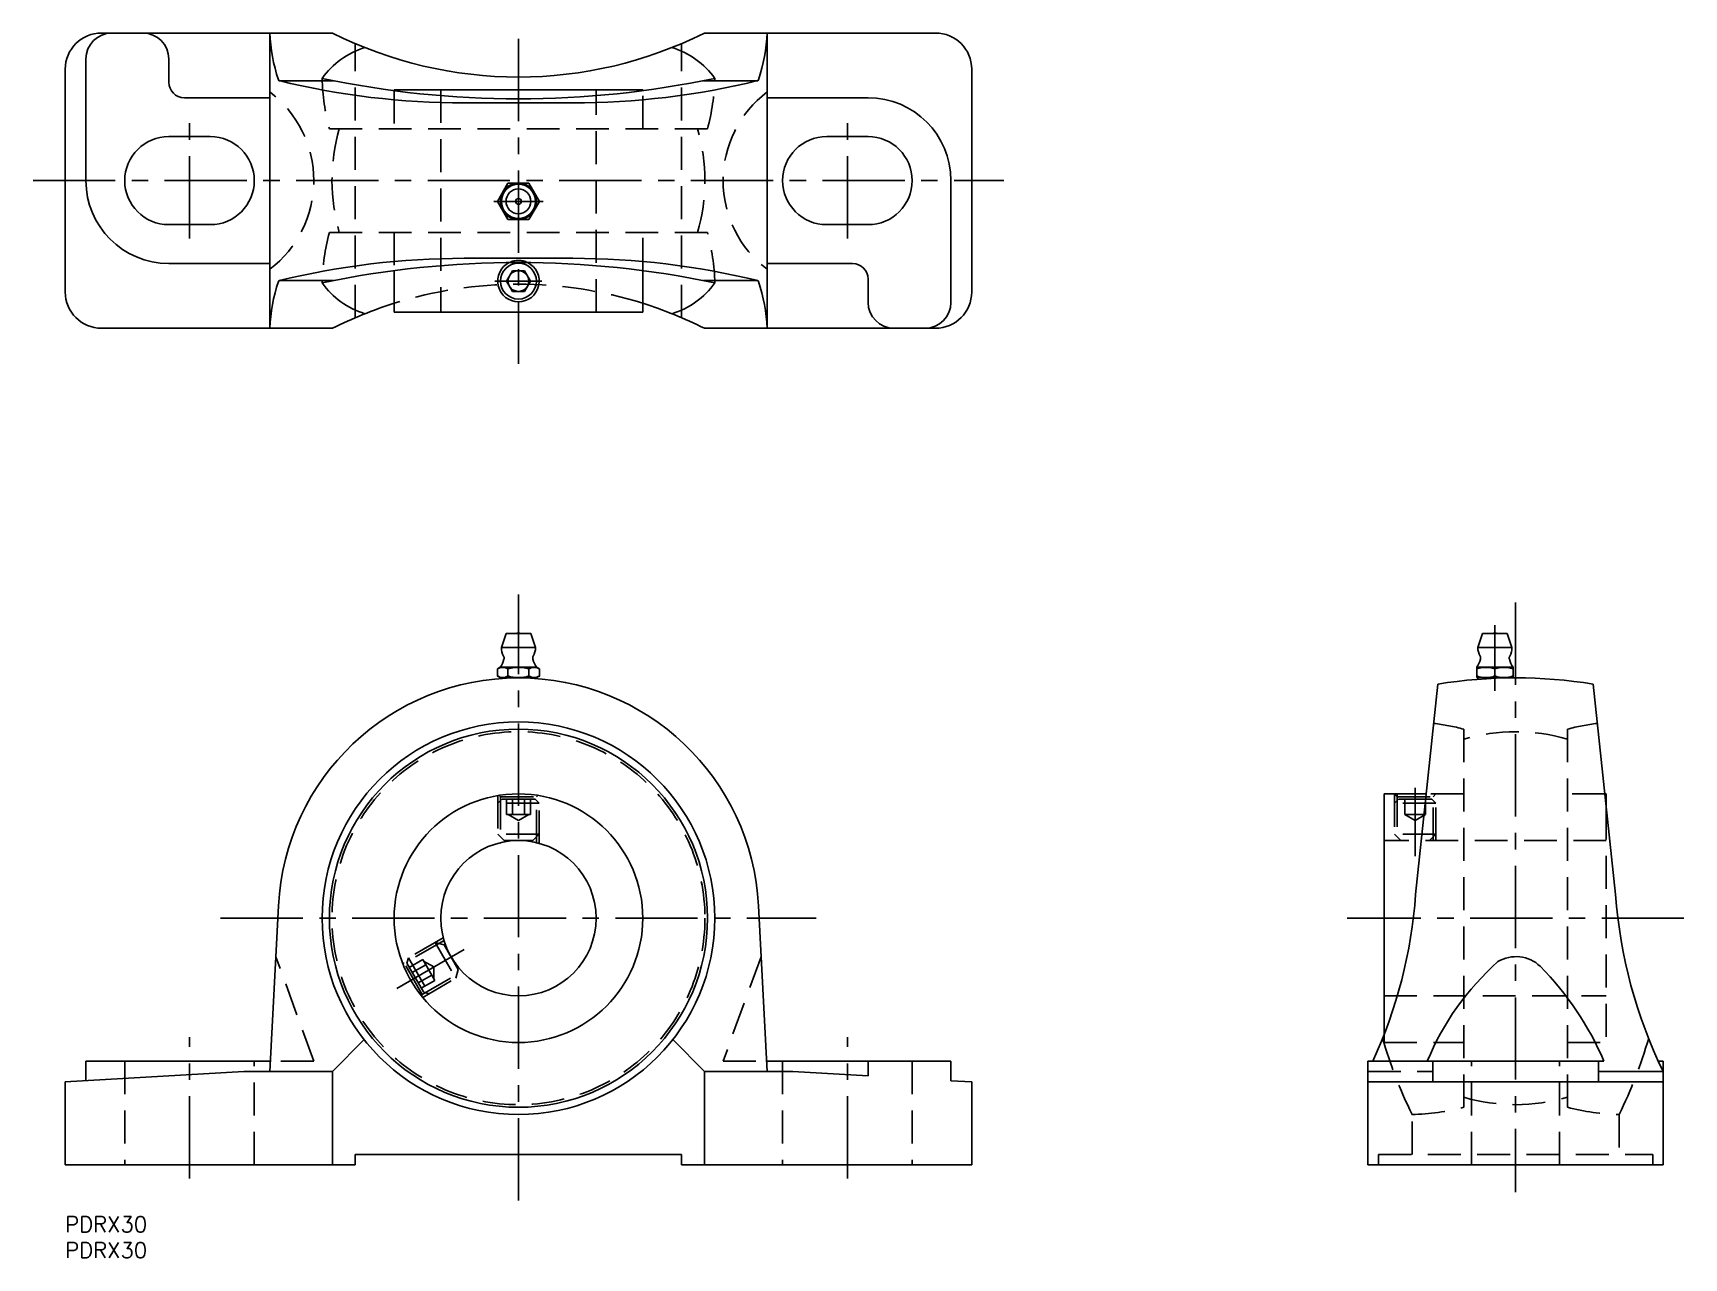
# Model space of a CAD drawing. Extents: x -6 to 313, y -8 to 229.
import ezdxf

# ---------------------------------------------------------------- set-up
doc = ezdxf.new("R2010")
doc.units = 0
doc.header["$LTSCALE"] = 0.5
doc.linetypes.add('CENTER', pattern=[50.8, 31.75, -6.35, 6.35, -6.35])
doc.linetypes.add('DASHED', pattern=[19.05, 12.7, -6.35])
for name, color, linetype in [('MSM_CENTER', 1, 'CENTER'), ('MSM_CONTINUOUS', 7, 'CONTINUOUS'), ('MSM_DASHED', 4, 'DASHED'), ('MSM_PART_NUMBER', 7, 'CONTINUOUS')]:
    doc.layers.add(name, color=color, linetype=linetype)
doc.styles.get("Standard").update_dxf_attribs({"font": 'txt.shx', "height": 3, "bigfont": 'bigfont.shx'})

msp = doc.modelspace()

# ---------------------------------------------------------------- linework, layer by layer
at = {"layer": 'MSM_CENTER'}
for p, q in [((87.5, 227.35), (87.5, 164.65)), ((24, 188.84), (24, 211.16)), ((151, 188.84), (151, 211.16)), ((-6.21, 200), (181.21, 200)), ((82.72, 196), (92.28, 196)), ((82.96, 180.6), (92.04, 180.6)), ((87.5, 3.11), (87.5, 120.09)), ((280, 118.52), (280, 4.68)), ((276, 114.19), (276, 101.51)), ((260.6, 82.8), (260.6, 69.6)), ((30.01, 57.6), (144.99, 57.6)), ((312.5, 57.6), (247.5, 57.6)), ((64.04, 44.05), (77.01, 51.54)), ((24, 7.34), (24, 34.66)), ((151, 7.34), (151, 34.66))]:
    msp.add_line(p, q, dxfattribs=at)
at = {"layer": 'MSM_CONTINUOUS'}
for p, q in [((51.61, 228.5), (7, 228.5)), ((39.5, 171.5), (39.5, 228.5)), ((168, 228.5), (123.39, 228.5)), ((135.5, 228.5), (135.5, 171.5)), ((4, 223.5), (4, 200)), ((20, 219), (20, 223.5)), ((0, 178.5), (0, 221.5)), ((175, 178.5), (175, 221.5)), ((41.16, 219.48), (41.32, 219.3)), ((51.77, 219.3), (41.32, 219.3)), ((63.5, 217.5), (111.5, 217.5)), ((63.5, 217.5), (63.5, 217.37)), ((111.5, 217.37), (111.5, 217.5)), ((133.68, 219.3), (123.23, 219.3)), ((133.68, 219.3), (133.84, 219.48)), ((39.5, 216), (23, 216)), ((98, 215), (77, 215)), ((155, 216), (135.5, 216)), ((28, 208.5), (20, 208.5)), ((155, 208.5), (147, 208.5)), ((85.48, 199.5), (83.46, 196)), ((89.52, 199.5), (85.48, 199.5)), ((91.54, 196), (89.52, 199.5)), ((171, 176.5), (171, 200)), ((83.46, 196), (85.48, 192.5)), ((89.52, 192.5), (91.54, 196)), ((20, 191.5), (28, 191.5)), ((85.48, 192.5), (89.52, 192.5)), ((147, 191.5), (155, 191.5)), ((98, 185), (77, 185)), ((20, 184), (39.5, 184)), ((63.5, 182.63), (63.5, 174.6)), ((86.35, 182.6), (85.19, 180.6)), ((88.65, 182.6), (86.35, 182.6)), ((89.81, 180.6), (88.65, 182.6)), ((111.5, 174.6), (111.5, 182.63)), ((135.5, 184), (152, 184)), ((41.32, 180.7), (41.16, 180.52)), ((51.77, 180.7), (41.32, 180.7)), ((85.19, 180.6), (86.35, 178.6)), ((88.65, 178.6), (86.35, 178.6)), ((88.65, 178.6), (89.81, 180.6)), ((133.68, 180.7), (123.23, 180.7)), ((133.84, 180.52), (133.68, 180.7)), ((155, 181), (155, 176.5)), ((63.5, 174.6), (111.5, 174.6)), ((51.61, 171.5), (7, 171.5)), ((168, 171.5), (123.39, 171.5)), ((85.1, 112.55), (84.2, 109.85)), ((85.1, 112.55), (89.9, 112.55)), ((90.8, 109.85), (89.9, 112.55)), ((273.6, 112.55), (272.7, 109.85)), ((273.6, 112.55), (278.4, 112.55)), ((279.3, 109.85), (278.4, 112.55)), ((84.2, 109.85), (90.8, 109.85)), ((272.7, 109.85), (279.3, 109.85)), ((84, 106.05), (83.46, 105.74)), ((83.46, 105.74), (83.46, 104.36)), ((84, 106.05), (91, 106.05)), ((84.08, 106), (84.86, 106)), ((85.48, 105.74), (85.48, 104.36)), ((86.72, 106), (88.28, 106)), ((89.52, 105.74), (89.52, 104.36)), ((90.14, 106), (90.92, 106)), ((91.54, 105.74), (91, 106.05)), ((91.54, 105.74), (91.54, 104.36)), ((272.5, 106.05), (279.5, 106.05)), ((272.5, 106.05), (272.5, 104.05)), ((273.57, 106), (274.93, 106)), ((276, 105.74), (276, 104.36)), ((277.07, 106), (278.43, 106)), ((279.5, 104.05), (279.5, 106.05)), ((83.46, 104.36), (84, 104.05)), ((84, 104.05), (91, 104.05)), ((84.2, 104.05), (84.2, 103.88)), ((90.8, 103.88), (90.8, 104.05)), ((91, 104.05), (91.54, 104.36)), ((260.7, 62.15), (265, 102.8)), ((272.5, 104.05), (279.5, 104.05)), ((272.7, 104.05), (272.7, 103.72)), ((279.3, 104), (279.3, 104.05)), ((295, 102.8), (299.3, 62.15)), ((262.76, 81.6), (254.6, 81.6)), ((254.6, 81.6), (254.6, 35.1)), ((297.5, 81.6), (297.24, 81.6)), ((297.5, 81.6), (297.5, 79.17)), ((41.16, 60.01), (39.5, 28)), ((135.5, 28), (133.84, 60.01)), ((51.61, 28), (57.69, 34.18)), ((117.31, 34.18), (123.39, 28)), ((4, 30), (39.6, 30)), ((4, 26.23), (4, 30)), ((135.4, 30), (171, 30)), ((155, 27.16), (155, 30)), ((171, 26.23), (171, 30)), ((251.5, 30), (297.05, 30)), ((251.5, 30), (251.5, 10)), ((296, 26), (296, 30)), ((307.55, 30), (308.5, 30)), ((308.5, 30), (308.5, 10)), ((34.5, 28), (0, 26)), ((0, 26), (0, 10)), ((51.61, 28), (34.5, 28)), ((51.61, 28), (51.61, 10)), ((140.5, 28), (123.39, 28)), ((123.39, 28), (123.39, 10)), ((155, 27.16), (140.5, 28)), ((171, 26.23), (175, 26)), ((175, 26), (175, 10)), ((251.5, 26), (308.5, 26)), ((296, 28), (308.5, 28)), ((0, 10), (56, 10)), ((56, 10), (56, 12)), ((56, 12), (119, 12)), ((119, 12), (119, 10)), ((175, 10), (119, 10)), ((251.5, 10), (308.5, 10))]:
    msp.add_line(p, q, dxfattribs=at)
for centre, radius in [((87.5, 196), 3.5), ((87.5, 196), 3.3), ((87.5, 196), 2.4), ((87.5, 196), 0.555), ((87.5, 180.6), 3.46), ((87.5, 180.6), 2), ((87.5, 57.6), 37.91), ((87.5, 57.6), 36.5), ((87.5, 57.6), 24), ((87.5, 57.6), 15)]:
    msp.add_circle(centre, radius, dxfattribs=at)
for centre, radius, start, end in [((7, 221.5), 7, 90, 180), ((9, 223.5), 5, 90, 180), ((15, 223.5), 5, 0, 90), ((72.37, 229.9), 32.9, 182.4354, 198.455), ((87.5, 300), 80, 243.3483, 296.6517), ((102.63, 229.9), 32.9, 341.545, 357.5646), ((168, 221.5), 7, 0, 90), ((62.45, 210.58), 15.79, 106.8637, 144.5133), ((112.55, 210.58), 15.79, 35.487, 73.1362), ((23, 219), 3, 180, 270), ((77.04, 365.5), 150.5, 256.2699, 269.9819), ((87.5, 400.02), 184.22, 258.1257, 281.8743), ((97.96, 365.5), 150.5, 270.0181, 283.7301), ((155, 200), 16, 0, 90), ((20, 200), 8.5, 90, 270), ((28, 200), 8.5, 270, 90), ((147, 200), 8.5, 90, 270), ((155, 200), 8.5, 270, 90), ((20, 200), 16, 180, 270), ((77.04, 34.5), 150.5, 90.0181, 103.7301), ((97.96, 34.5), 150.5, 76.2699, 89.9819), ((87.5, -0.02), 184.22, 78.1257, 101.8743), ((87.5, 180.6), 4, 116.2245, 63.7754), ((152, 181), 3, 360, 90), ((7, 178.5), 7, 180, 270), ((72.37, 170.1), 32.9, 161.545, 177.5646), ((62.45, 189.42), 15.79, 215.4867, 253.1363), ((112.55, 189.42), 15.79, 286.8638, 324.513), ((102.63, 170.1), 32.9, 2.4354, 18.455), ((168, 178.5), 7, 270, 0), ((87.5, 100), 80, 107.4576, 116.6517), ((87.5, 100), 80, 63.3483, 72.5424), ((160, 176.5), 5, 180, 270), ((166, 176.5), 5, 270, 0), ((87.5, 111.06), 1.59, 69.555, 110.445), ((276, 111.06), 1.59, 69.555, 110.445), ((87.5, 109.85), 3.3, 180, 209.6296), ((87.5, 109.85), 3.3, 330.3704, 360), ((276, 109.85), 3.3, 180, 209.6296), ((276, 109.85), 3.3, 330.3704, 360), ((86.12, 100.33), 6.03, 109.8062, 116.1939), ((78.95, 109.28), 6, 327.4036, 343.7018), ((83.94, 107.82), 0.8, 343.7018, 29.6296), ((83.72, 102.46), 3.72, 61.8177, 72.1822), ((87.77, 97.98), 8.09, 97.4991, 106.4659), ((83.38, 79.86), 26.59, 76.6546, 79.3803), ((91.28, 102.46), 3.72, 107.8178, 118.1823), ((91.06, 107.82), 0.8, 150.3704, 196.2982), ((96.05, 109.28), 6, 196.2982, 212.5964), ((88.88, 100.33), 6.03, 63.8061, 70.1938), ((267.45, 109.28), 6, 327.4036, 343.7018), ((276.71, 90.87), 15.46, 101.725, 105.8153), ((272.44, 107.82), 0.8, 343.7018, 29.6296), ((273.99, 99.84), 6.23, 71.1506, 81.3091), ((278.01, 99.84), 6.23, 98.6909, 108.8494), ((275.29, 90.87), 15.46, 74.1847, 78.275), ((279.56, 107.82), 0.8, 150.3704, 196.2982), ((284.55, 109.28), 6, 196.2982, 212.5964), ((87.5, 57.6), 46.4, 2.9733, 177.0267), ((84.77, 106.79), 2.76, 241.5674, 262.9509), ((84.13, 106.98), 2.95, 275.922, 297.2633), ((87.5, 110.74), 6.69, 252.412, 287.588), ((90.87, 106.98), 2.95, 242.7367, 264.078), ((90.23, 106.79), 2.76, 277.0491, 298.4326), ((280, 10), 94, 80.8178, 99.1822), ((274.25, 109.1), 5.05, 249.7438, 290.2562), ((277.75, 109.1), 5.05, 249.7438, 290.2562), ((167.38, 68.97), 93.57, 335.3838, 355.8172), ((392.62, 68.97), 93.57, 184.1828, 205.9708), ((311.12, 10.25), 52.06, 131.5397, 157.7035), ((280.08, 43.42), 6.76, 46.3507, 120.996), ((242.67, 6.77), 59.13, 23.1341, 44.6353)]:
    msp.add_arc(centre, radius, start, end, dxfattribs=at)
at = {"layer": 'MSM_DASHED'}
for p, q in [((56, 173.54), (56, 226.46)), ((119, 173.54), (119, 226.46)), ((63.5, 217.37), (63.5, 210)), ((72.5, 217.5), (72.5, 174.6)), ((102.5, 174.6), (102.5, 217.5)), ((111.5, 210), (111.5, 217.37)), ((51, 210), (124, 210)), ((51, 190), (124, 190)), ((63.5, 190), (63.5, 182.63)), ((111.5, 182.63), (111.5, 190)), ((270, 94.1), (270, 21.1)), ((290, 94.1), (290, 21.1)), ((83.5, 81.26), (83.5, 72.06)), ((84.27, 80.6), (83.5, 79.83)), ((91.5, 79.83), (83.5, 79.83)), ((83.79, 81.31), (84.04, 81.06)), ((84.04, 81.06), (84.04, 72.2)), ((84.04, 81.06), (90.96, 81.06)), ((90.73, 80.6), (84.27, 80.6)), ((85.19, 77.6), (85.19, 80.6)), ((86.35, 77.6), (86.35, 80.6)), ((88.65, 77.6), (88.65, 80.6)), ((89.81, 77.6), (89.81, 80.6)), ((91.5, 79.83), (90.73, 80.6)), ((90.96, 81.06), (91.21, 81.31)), ((90.96, 72.2), (90.96, 81.06)), ((91.5, 72.06), (91.5, 81.26)), ((256.6, 81.6), (257.14, 81.06)), ((256.6, 81.6), (256.6, 72.6)), ((257.37, 80.6), (256.6, 79.83)), ((264.6, 79.83), (256.6, 79.83)), ((257.14, 81.6), (257.14, 72.6)), ((257.14, 81.06), (264.06, 81.06)), ((263.83, 80.6), (257.37, 80.6)), ((258.6, 77.6), (258.6, 80.6)), ((262.6, 77.6), (262.6, 80.6)), ((270, 81.6), (262.76, 81.6)), ((264.6, 79.83), (263.83, 80.6)), ((264.06, 72.6), (264.06, 81.6)), ((264.06, 81.06), (264.6, 81.6)), ((264.6, 72.6), (264.6, 81.6)), ((297.24, 81.6), (290, 81.6)), ((85.19, 77.6), (89.81, 77.6)), ((85.5, 77.6), (87.5, 76.45)), ((87.5, 76.45), (89.5, 77.6)), ((258.6, 77.6), (262.6, 77.6)), ((258.6, 77.6), (260.6, 76.45)), ((260.6, 76.45), (262.6, 77.6)), ((297.5, 79.17), (297.5, 33.6)), ((91.5, 73.85), (83.5, 73.85)), ((83.5, 73.85), (84.75, 72.6)), ((90.25, 72.6), (91.5, 73.85)), ((256.6, 73.85), (257.85, 72.6)), ((264.6, 73.85), (256.6, 73.85)), ((263.35, 72.6), (264.6, 73.85)), ((90.25, 72.6), (84.75, 72.6)), ((297.5, 72.6), (254.6, 72.6)), ((72.98, 53.84), (65.01, 49.23)), ((73.13, 53.3), (65.46, 48.87)), ((71.43, 52.94), (75.43, 46.01)), ((73.13, 52.48), (71.43, 52.94)), ((73.13, 52.48), (75.88, 47.72)), ((48, 30), (40.66, 50.17)), ((65.46, 48.87), (65.12, 48.96)), ((68.91, 42.88), (65.46, 48.87)), ((66.25, 49.95), (65.96, 48.9)), ((65.96, 48.9), (69.2, 43.3)), ((66.25, 49.95), (70.25, 43.02)), ((69.02, 49.6), (66.43, 48.1)), ((69.6, 48.6), (67, 47.1)), ((71.33, 45.6), (69.02, 49.6)), ((71.18, 48.18), (69.18, 49.33)), ((71.18, 45.87), (71.18, 48.18)), ((134.34, 50.17), (127, 30)), ((70.76, 46.6), (68.16, 45.1)), ((71.33, 45.6), (68.74, 44.1)), ((68.91, 42.88), (76.59, 47.31)), ((69.01, 42.3), (76.98, 46.91)), ((75.43, 46.01), (75.88, 47.72)), ((68.82, 42.54), (68.91, 42.88)), ((69.2, 43.3), (70.25, 43.02)), ((254.6, 42.6), (297.5, 42.6)), ((254.6, 35.1), (254.6, 33.6)), ((254.6, 33.6), (270, 33.6)), ((290, 33.6), (297.5, 33.6)), ((11.5, 30), (11.5, 10)), ((36.5, 10), (36.5, 30)), ((48, 30), (39.6, 30)), ((127, 30), (135.4, 30)), ((138.5, 30), (138.5, 10)), ((163.5, 30), (163.5, 10)), ((264, 30), (264, 26)), ((271.5, 10), (271.5, 30)), ((288.5, 10), (288.5, 30)), ((251.5, 28), (264, 28)), ((260, 12), (260, 19.69)), ((300, 19.69), (300, 12)), ((253.54, 12), (306.46, 12)), ((253.54, 12), (253.54, 10)), ((306.46, 10), (306.46, 12))]:
    msp.add_line(p, q, dxfattribs=at)
msp.add_circle((87.5, 57.6), 36, dxfattribs=at)
for centre, radius, start, end in [((26.5, 200), 21.5, 307.2037, 52.7963), ((91.99, 220.88), 42.41, 181.5399, 194.8706), ((83.01, 220.88), 42.41, 345.1294, 358.4602), ((148.5, 200), 21.5, 127.2037, 232.7963), ((87.5, 200), 36, 163.8724, 196.1276), ((87.5, 200), 36, 343.8724, 16.1276), ((91.99, 179.11), 42.41, 165.1294, 178.4601), ((83.01, 179.11), 42.41, 1.5398, 14.8706), ((87.5, 180.6), 4, 63.7754, 116.2245), ((87.5, 100), 80, 72.5424, 107.4576), ((259.11, 53.11), 42.41, 75.1294, 83.1168), ((280, 57.6), 36, 73.8724, 106.1276), ((300.88, 53.11), 42.41, 96.8834, 104.8706), ((348.86, 62.56), 98.66, 196.6034, 205.7548), ((211.14, 62.56), 98.66, 334.2452, 343.3966), ((280, 57.6), 36, 253.8724, 286.1276), ((259.11, 62.09), 42.41, 271.1956, 284.8706), ((300.88, 62.09), 42.41, 255.1294, 268.8044)]:
    msp.add_arc(centre, radius, start, end, dxfattribs=at)

# ---------------------------------------------------------------- texts
at = {"layer": 'MSM_PART_NUMBER'}
for p in [(0, -3), (0, -8)]:
    msp.add_text('PDRX30', height=3, dxfattribs=at).set_placement(p)

doc.saveas('drawing.dxf')
